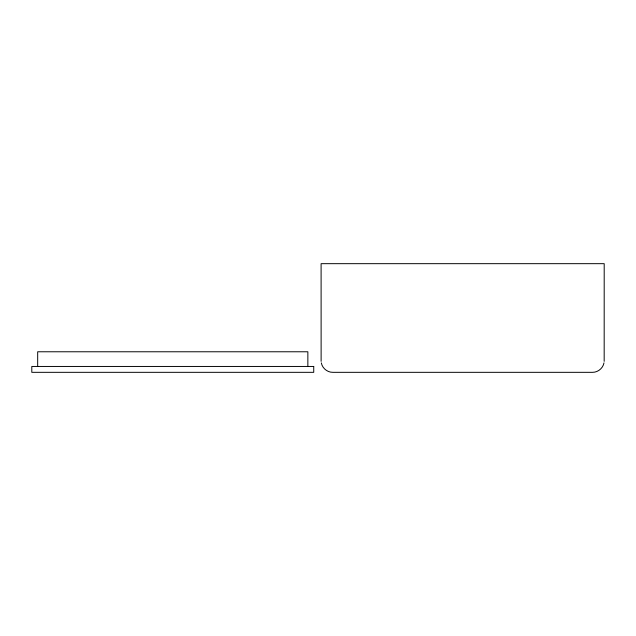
<?xml version="1.0" encoding="UTF-8"?>
<svg xmlns="http://www.w3.org/2000/svg" width="636" height="636" viewBox="0 0 636 636"><rect width="100%" height="100%" fill="white"/><g stroke="black" fill="none" stroke-linecap="round" stroke-linejoin="round"><path stroke-width="0.95" d="M604.176 361.351L604.2 263.67L321.101 263.67L321.124 361.351M603.977 362.878C603.008 368.236 597.904 372.426 592.45 372.33L332.843 372.33C327.397 372.426 322.293 368.236 321.323 362.878M307.856 366.455L307.856 351.772L37.683 351.772L37.675 366.455M313.731 366.455L31.8 366.455L31.8 372.33L313.731 372.33L313.731 366.455"/></g></svg>
